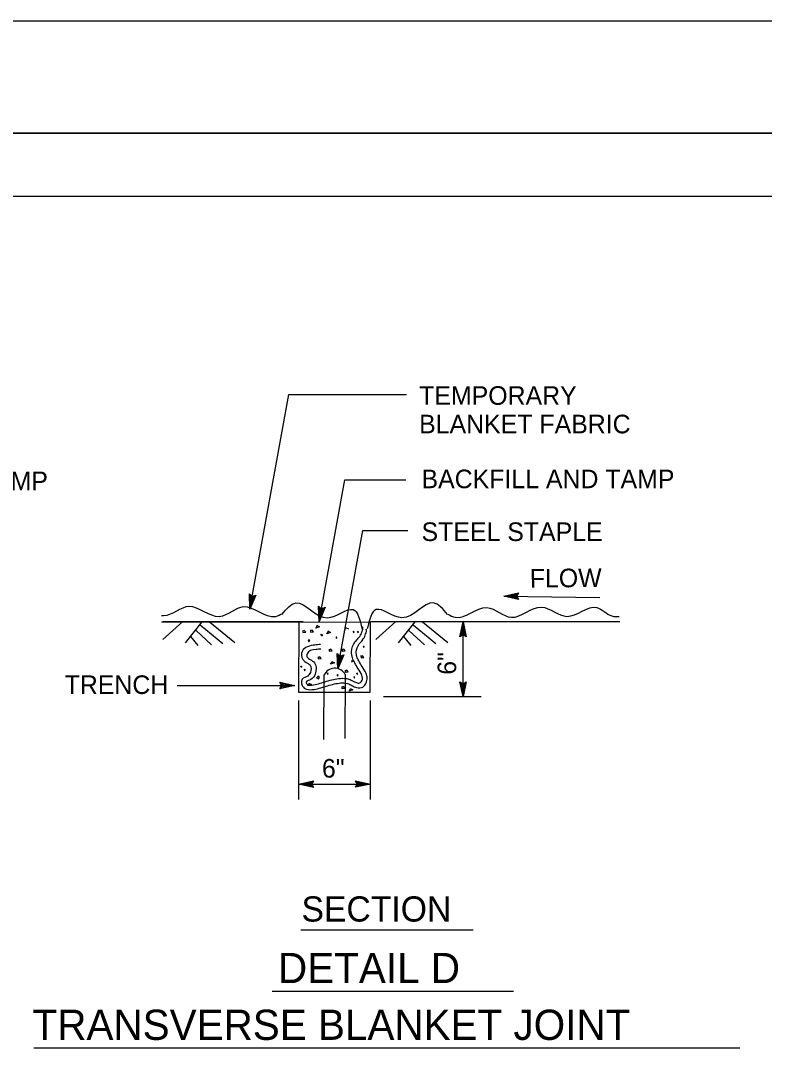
# Model space of a CAD drawing. Extents: x -894 to 866, y -476 to 714.
# Drawn here: x 103.2 to 398.1, y 297.9 to 713.6 of the extents above; entities that cross this region are included whole.
import ezdxf

# ---------------------------------------------------------------- set-up
doc = ezdxf.new("R2010")
doc.units = 0
for name, color, linetype in [('10 Sheet Format', 7, 'Continuous'), ('57 Undefined', 7, 'Continuous'), ('60 Nongeo Data', 7, 'Continuous')]:
    doc.layers.add(name, color=color, linetype=linetype)

msp = doc.modelspace()

# ---------------------------------------------------------------- linework, layer by layer
at = {"layer": '10 Sheet Format'}
for p, q in [((-863.46, 668.96), (836.55, 668.96)), ((-813.45, 643.96), (811.55, 643.96))]:
    msp.add_line(p, q, dxfattribs=at)
for points in [[(-894.04, 713.56), (865.96, 713.56), (865.96, -476.44), (-894.04, -476.44)], [(-863.46, -431.04), (836.55, -431.04), (836.55, 668.96), (-863.46, 668.96)]]:
    msp.add_lwpolyline(points, close=True, dxfattribs=at)
at = {"layer": '57 Undefined'}
for p, q in [((214.28, 352.84), (282.67, 352.84)), ((202.89, 328.42), (298.63, 328.42)), ((108.28, 305.89), (388.44, 305.89))]:
    msp.add_line(p, q, dxfattribs=at)
at = {"layer": '60 Nongeo Data'}
for p, q in [((194.09, 480.09), (209.57, 565.25)), ((209.57, 565.25), (256.21, 565.25)), ((221.51, 475.23), (231.74, 531.47)), ((231.74, 531.47), (255.89, 531.47)), ((228.93, 456.38), (238.91, 511.26)), ((238.91, 511.26), (256.78, 511.26)), ((294.82, 485.18), (300.72, 486.49)), ((300.72, 486.49), (299.93, 485.18)), ((300.72, 486.49), (300.72, 486.49)), ((194.09, 480.09), (193.87, 486.13)), ((193.87, 486.13), (193.87, 486.13)), ((193.87, 486.13), (195.01, 485.12)), ((196.45, 485.66), (194.09, 480.09)), ((194.33, 481.44), (194.17, 485.84)), ((196.07, 485.51), (194.33, 481.43)), ((194.58, 482.76), (194.48, 485.61)), ((195.68, 485.35), (194.58, 482.76)), ((194.83, 484.1), (194.78, 485.32)), ((195.31, 485.24), (194.83, 484.1)), ((195.01, 485.12), (196.45, 485.66)), ((196.45, 485.66), (196.45, 485.66)), ((294.82, 485.18), (332.94, 484.65)), ((300.72, 483.87), (294.82, 485.18)), ((294.82, 485.18), (294.82, 485.18)), ((300.51, 484.22), (296.17, 485.18)), ((296.19, 485.19), (300.49, 486.14)), ((297.54, 485.18), (300.32, 485.8)), ((300.28, 484.57), (297.54, 485.18)), ((298.9, 485.18), (300.09, 485.44)), ((300.11, 484.91), (298.9, 485.18)), ((299.93, 485.18), (300.72, 483.87)), ((300.72, 483.87), (300.72, 483.87)), ((194.09, 480.09), (194.09, 480.09)), ((221.51, 475.23), (221.29, 481.27)), ((221.29, 481.27), (221.29, 481.27)), ((221.29, 481.27), (222.44, 480.26)), ((223.88, 480.8), (221.51, 475.23)), ((221.76, 476.57), (221.6, 480.98)), ((223.49, 480.65), (221.76, 476.56)), ((222.01, 477.9), (221.9, 480.75)), ((223.11, 480.49), (222.01, 477.9)), ((222.25, 479.24), (222.21, 480.46)), ((222.74, 480.38), (222.25, 479.24)), ((222.44, 480.26), (223.88, 480.8)), ((223.88, 480.8), (223.88, 480.8)), ((167.45, 475.16), (159.5, 468.08)), ((159.5, 475.14), (215.26, 475.14)), ((174.98, 475.1), (168.43, 466.76)), ((174.34, 473.85), (183.32, 466.46)), ((178.04, 475.07), (188.09, 466.8)), ((213.61, 474.86), (241.93, 475.07)), ((221.51, 475.23), (221.51, 475.23)), ((251.94, 475.16), (243.99, 468.08)), ((243.99, 475.14), (299.75, 475.14)), ((259.48, 475.1), (252.92, 466.76)), ((258.83, 473.85), (267.81, 466.46)), ((262.54, 475.07), (272.58, 466.8)), ((277.33, 469.11), (278.65, 475.02)), ((278.64, 445.34), (278.65, 475.02)), ((278.65, 475.02), (278.65, 475.02)), ((278.65, 475.02), (279.96, 469.11)), ((172.7, 471.55), (178.83, 465.97)), ((215.66, 471.55), (214.93, 471.34)), ((215.07, 471.48), (215.07, 470.75)), ((215.07, 470.75), (216.24, 470.9)), ((216.24, 470.9), (215.66, 471.55)), ((218.72, 471.77), (217.99, 471.55)), ((218.14, 471.7), (218.14, 470.97)), ((218.14, 470.97), (219.3, 471.12)), ((219.3, 471.12), (218.72, 471.77)), ((220.18, 472.57), (220.76, 473.52)), ((221.71, 473.08), (220.18, 472.57)), ((220.61, 473.66), (221.71, 473.08)), ((222.07, 470.1), (222.44, 469.59)), ((222.07, 470.1), (222.87, 469.88)), ((222.95, 469.66), (222.87, 469.88)), ((224.55, 470.32), (225.13, 471.26)), ((226.08, 470.83), (224.55, 470.32)), ((224.99, 471.41), (226.08, 470.83)), ((231.62, 471.7), (232.2, 472.64)), ((232.05, 472.79), (233.15, 472.21)), ((235.37, 471.15), (234.97, 470.97)), ((235.04, 471.04), (235.33, 470.61)), ((235.33, 470.61), (235.41, 471.19)), ((235.41, 471.19), (235.33, 471.12)), ((237.05, 471.15), (236.65, 470.97)), ((236.72, 471.04), (237.01, 470.61)), ((237.01, 470.61), (237.08, 471.19)), ((237.08, 471.19), (237.01, 471.12)), ((257.19, 471.55), (263.32, 465.97)), ((278.65, 469.9), (277.33, 469.11)), ((277.68, 469.32), (278.65, 473.66)), ((278.04, 469.55), (278.65, 472.3)), ((278.38, 469.73), (278.65, 470.94)), ((278.65, 472.3), (279.27, 469.52)), ((278.65, 470.94), (278.91, 469.75)), ((279.96, 469.11), (278.65, 469.9)), ((278.66, 473.65), (279.61, 469.34)), ((170.52, 469.16), (173.39, 465.63)), ((217.84, 467.7), (217.19, 467.7)), ((217.26, 467.77), (217.48, 467.12)), ((217.48, 467.12), (217.84, 467.7)), ((222.44, 469.59), (222.95, 469.66)), ((228.52, 468.97), (228.12, 468.79)), ((228.19, 468.86), (228.48, 468.43)), ((228.48, 468.43), (228.56, 469.01)), ((228.56, 469.01), (228.48, 468.94)), ((255.01, 469.16), (257.89, 465.63)), ((277.33, 469.11), (277.33, 469.11)), ((279.96, 469.11), (279.96, 469.11)), ((226.15, 464.14), (225.42, 463.92)), ((225.57, 464.06), (225.57, 463.34)), ((225.57, 463.34), (226.74, 463.48)), ((226.74, 463.48), (226.15, 464.14)), ((228.93, 456.38), (228.71, 462.43)), ((228.71, 462.43), (228.71, 462.43)), ((228.71, 462.43), (229.86, 461.42)), ((231.3, 461.95), (228.93, 456.38)), ((229.18, 457.73), (229.02, 462.14)), ((230.91, 461.81), (229.18, 457.72)), ((229.43, 459.06), (229.32, 461.9)), ((230.52, 461.64), (229.43, 459.06)), ((229.67, 460.39), (229.63, 461.61)), ((230.16, 461.54), (229.67, 460.39)), ((229.86, 461.42), (231.3, 461.95)), ((231.33, 464.21), (230.6, 463.99)), ((230.74, 464.14), (230.74, 463.41)), ((230.74, 463.41), (231.91, 463.55)), ((231.3, 461.95), (231.3, 461.95)), ((231.91, 463.55), (231.33, 464.21)), ((238.76, 461.59), (238.03, 461.37)), ((238.18, 461.52), (238.18, 460.79)), ((239.34, 460.93), (238.76, 461.59)), ((239.38, 465.34), (238.98, 465.15)), ((239.05, 465.23), (239.34, 464.79)), ((239.34, 464.79), (239.42, 465.37)), ((239.42, 465.37), (239.34, 465.3)), ((214.6, 457.41), (214.2, 457.23)), ((214.27, 457.3), (214.56, 456.86)), ((214.56, 456.86), (214.64, 457.44)), ((214.64, 457.44), (214.56, 457.37)), ((221.78, 461.15), (221.05, 460.93)), ((221.2, 461.08), (221.2, 460.35)), ((221.2, 460.35), (222.36, 460.5)), ((222.36, 460.5), (221.78, 461.15)), ((226.1, 458.22), (226.68, 459.17)), ((227.63, 458.73), (226.1, 458.22)), ((226.54, 459.31), (227.63, 458.73)), ((234.72, 459.59), (234.31, 459.41)), ((234.39, 459.48), (234.68, 459.04)), ((234.68, 459.04), (234.75, 459.63)), ((234.75, 459.63), (234.68, 459.55)), ((238.18, 460.79), (239.34, 460.93)), ((215.91, 456.17), (215.51, 455.99)), ((215.58, 456.06), (215.88, 455.63)), ((215.88, 455.63), (215.95, 456.21)), ((215.95, 456.21), (215.88, 456.14)), ((221.34, 453.66), (220.47, 452.86)), ((221.63, 453.08), (221.27, 453.44)), ((221.27, 452.35), (221.63, 453.08)), ((223.37, 428.37), (223.55, 453.86)), ((225.02, 454.72), (224.62, 454.54)), ((224.69, 454.61), (224.99, 454.17)), ((224.99, 454.17), (225.06, 454.75)), ((225.06, 454.75), (224.99, 454.68)), ((228.96, 454.06), (228.56, 453.88)), ((228.63, 453.95), (228.92, 453.52)), ((228.92, 453.52), (228.99, 454.1)), ((228.99, 454.1), (228.92, 454.03)), ((228.93, 456.38), (228.93, 456.38)), ((231.92, 454.16), (231.74, 428.67)), ((232.49, 455.84), (231.76, 455.62)), ((231.91, 455.77), (231.91, 455.04)), ((231.91, 455.04), (233.08, 455.19)), ((233.08, 455.19), (232.49, 455.84)), ((235.59, 453.19), (235.19, 453.01)), ((235.26, 453.08), (235.55, 452.64)), ((235.55, 452.64), (235.63, 453.23)), ((235.63, 453.23), (235.55, 453.15)), ((236.76, 454.64), (236.35, 454.46)), ((236.43, 454.54), (236.72, 454.1)), ((236.72, 454.1), (236.79, 454.68)), ((236.79, 454.68), (236.72, 454.61)), ((165.22, 449.73), (211.86, 449.73)), ((205.95, 451.05), (205.95, 451.05)), ((211.86, 449.73), (211.86, 449.73)), ((217.04, 449.66), (217.63, 450.61)), ((218.57, 450.17), (217.04, 449.66)), ((217.48, 450.75), (218.57, 450.17)), ((220.47, 452.86), (221.27, 452.35)), ((231.18, 449.37), (230.45, 449.15)), ((230.6, 449.3), (230.6, 448.57)), ((231.76, 448.72), (231.18, 449.37)), ((278.64, 445.34), (277.33, 451.25)), ((277.33, 451.25), (277.33, 451.25)), ((277.33, 451.25), (278.64, 450.46)), ((278.63, 446.71), (277.68, 451.02)), ((278.64, 448.06), (278.02, 450.84)), ((278.64, 449.42), (278.38, 450.61)), ((278.64, 450.46), (279.96, 451.25)), ((279.96, 451.25), (278.64, 445.34)), ((279.61, 451.03), (278.64, 446.7)), ((279.25, 450.8), (278.64, 448.06)), ((278.91, 450.63), (278.64, 449.42)), ((279.96, 451.25), (279.96, 451.25)), ((205.95, 448.42), (205.95, 448.42)), ((230.6, 448.57), (231.76, 448.72)), ((233.44, 447.55), (234.02, 448.5)), ((234.97, 448.06), (233.44, 447.55)), ((233.88, 448.64), (234.97, 448.06)), ((247.14, 445.46), (285.89, 445.46)), ((278.64, 445.34), (278.64, 445.34)), ((213.39, 443.76), (213.37, 404.55)), ((241.8, 443.75), (241.78, 404.53)), ((213.37, 410.66), (219.28, 411.97)), ((214.74, 410.66), (219.04, 411.62)), ((219.28, 411.97), (218.49, 410.66)), ((219.28, 411.97), (219.28, 411.97)), ((236.75, 410.66), (235.96, 411.98)), ((235.96, 411.98), (235.96, 411.98)), ((235.96, 411.98), (241.87, 410.66)), ((236.18, 411.63), (240.51, 410.66)), ((219.28, 409.34), (213.37, 410.66)), ((213.37, 410.66), (213.37, 410.66)), ((213.45, 410.66), (241.87, 410.66)), ((219.06, 409.69), (214.73, 410.66)), ((216.09, 410.66), (218.87, 411.28)), ((218.83, 410.05), (216.09, 410.66)), ((217.45, 410.66), (218.64, 410.92)), ((218.66, 410.39), (217.45, 410.66)), ((218.49, 410.66), (219.28, 409.34)), ((219.28, 409.34), (219.28, 409.34)), ((241.87, 410.66), (235.96, 409.35)), ((235.96, 409.35), (236.75, 410.66)), ((235.96, 409.35), (235.96, 409.35)), ((240.5, 410.66), (236.19, 409.71)), ((239.15, 410.66), (236.37, 410.05)), ((236.41, 411.28), (239.15, 410.66)), ((236.58, 410.93), (237.79, 410.66)), ((237.79, 410.66), (236.6, 410.4)), ((241.87, 410.66), (241.87, 410.66))]:
    msp.add_line(p, q, dxfattribs=at)
msp.add_lwpolyline([(159, 475.06), (213.48, 474.95), (213.34, 447.15), (241.84, 447.16), (241.95, 475.16), (340.83, 475.16)], dxfattribs=at)
msp.add_lwpolyline([(205.95, 451.05), (211.86, 449.73), (205.95, 448.42), (206.16, 448.77), (210.49, 449.72), (206.16, 450.7), (206.37, 450.35), (209.14, 449.73), (206.37, 449.12), (206.58, 449.46), (207.78, 449.73), (206.58, 450), (206.74, 449.73), (205.95, 448.42), (206.74, 449.73)], close=True, dxfattribs=at)
msp.add_arc((227.77, 451.87), 4.74, 28.8752, 155.8761, dxfattribs=at)
for points in [[(206.74, 477.95), (212.33, 482.55), (224.85, 476.64), (235.06, 479.92), (238.61, 472.32)], [(272.53, 477.95), (266.93, 482.55), (254.41, 476.64), (244.21, 479.92), (240.65, 472.32)], [(207.09, 478.28), (204.17, 477.08), (191.63, 480.96), (181.92, 477.08), (169.91, 481.13), (159.85, 477.43), (159, 477.45)], [(272.65, 478.04), (275.57, 476.84), (288.11, 480.72), (297.82, 476.84), (309.83, 480.89), (319.89, 477.19), (331.72, 480.72), (337.72, 477.37), (340.6, 477.11)], [(236.9, 468.46), (238.21, 470.16), (238.57, 471.17), (238.94, 472.19), (238.79, 473.07)], [(238.34, 467.5), (239.64, 469.2), (240.01, 470.22), (240.37, 471.24), (240.22, 472.11)], [(222.04, 466.04), (219.85, 465.82), (214.9, 463.49), (215.04, 460.08), (216.94, 458.62), (217.96, 457.82), (218.1, 454.91), (217.01, 453.53), (214.82, 452.22), (214.53, 450.91), (214.97, 449.46), (216.57, 448.29), (219.56, 448.22), (224.95, 449.68), (230.13, 450.77), (232.82, 450.55), (234.57, 449.75), (236.4, 448.95), (238.87, 449.17), (240.18, 450.77), (240.62, 452.73), (240.18, 454.55), (238.58, 457.31), (237.27, 459.57), (236.54, 461.24), (236.25, 462.99), (237.49, 466.26), (238.44, 467.35), (238.95, 467.93)], [(222.22, 464.24), (220.34, 464.05), (216.75, 462.37), (216.81, 460.99), (218.04, 460.05), (219.72, 458.73), (219.94, 454.32), (218.22, 452.15), (216.42, 451.07), (216.4, 450.98), (216.52, 450.56), (217.18, 450.08), (219.34, 450.03), (224.53, 451.43), (230.01, 452.59), (233.29, 452.32), (235.31, 451.4), (236.7, 450.79), (237.96, 450.9), (238.51, 451.58), (238.77, 452.71), (238.49, 453.87), (237.02, 456.4), (235.66, 458.75), (234.8, 460.72), (234.39, 463.17), (235.91, 467.2), (237.07, 468.54), (237.59, 469.12)]]:
    msp.add_spline(points, degree=3, dxfattribs=at)

# ---------------------------------------------------------------- texts
at = {"layer": '57 Undefined'}
for s, height, p in [('TEMPORARY ', 7.382, (261.23, 561.19)), ('BLANKET FABRIC', 7.3819, (261.23, 549.87)), ('BACKFILL AND TAMP', 7.3819, (13.54, 527.29)), ('BACKFILL AND TAMP', 7.3819, (262.17, 528.08)), ('STEEL STAPLE', 7.3819, (262.19, 507.12)), ('TRENCH', 7.382, (120.56, 446.4)), ('6"', 7.382, (222.66, 413.21)), ('SECTION', 10, (214.55, 356.06)), ('DETAIL D', 12, (205.23, 331.63)), ('TRANSVERSE BLANKET JOINT', 12, (107.84, 309.09))]:
    msp.add_text(s, height=height, dxfattribs=at).set_placement(p)
for s, rotation, p in [('FLOW', 0.4741, (305.17, 488.63)), ('6"', 89.9718, (275.94, 454.03))]:
    msp.add_text(s, height=7.382, rotation=rotation, dxfattribs=at).set_placement(p)

doc.saveas('drawing.dxf')
